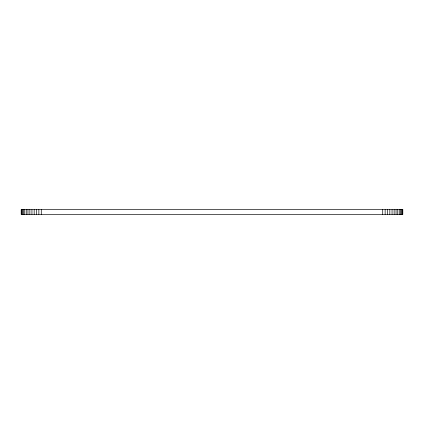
<?xml version="1.0" encoding="UTF-8"?>
<svg xmlns="http://www.w3.org/2000/svg" width="424" height="424" viewBox="0 0 424 424"><rect width="100%" height="100%" fill="white"/><g stroke="black" fill="none" stroke-linecap="round" stroke-linejoin="round"><path stroke-width="0.64" d="M402.652 209.589L402.652 214.412M402.217 209.589L402.217 214.412M401.496 209.589L401.496 214.412M400.5 209.589L400.5 214.412M399.244 209.589L399.244 214.412M397.749 209.589L397.749 214.412M396.032 209.589L396.032 214.412M394.124 209.589L394.124 214.412M392.052 209.589L392.052 214.412M389.836 209.589L389.836 214.412M387.52 209.589L387.52 214.412M385.135 209.589L385.135 214.412M382.718 209.589L382.718 214.412M41.282 209.589L41.282 214.412M38.865 209.589L38.865 214.412M36.48 209.589L36.48 214.412M34.164 209.589L34.164 214.412M31.948 209.589L31.948 214.412M29.876 209.589L29.876 214.412M27.968 209.589L27.968 214.412M26.251 209.589L26.251 214.412M24.756 209.589L24.756 214.412M23.5 209.589L23.5 214.412M22.504 209.589L22.504 214.412M21.783 209.589L21.783 214.412M21.348 209.589L21.348 214.412M402.8 209.589L21.2 209.589L21.2 214.412L402.8 214.412L402.8 209.589"/></g></svg>
